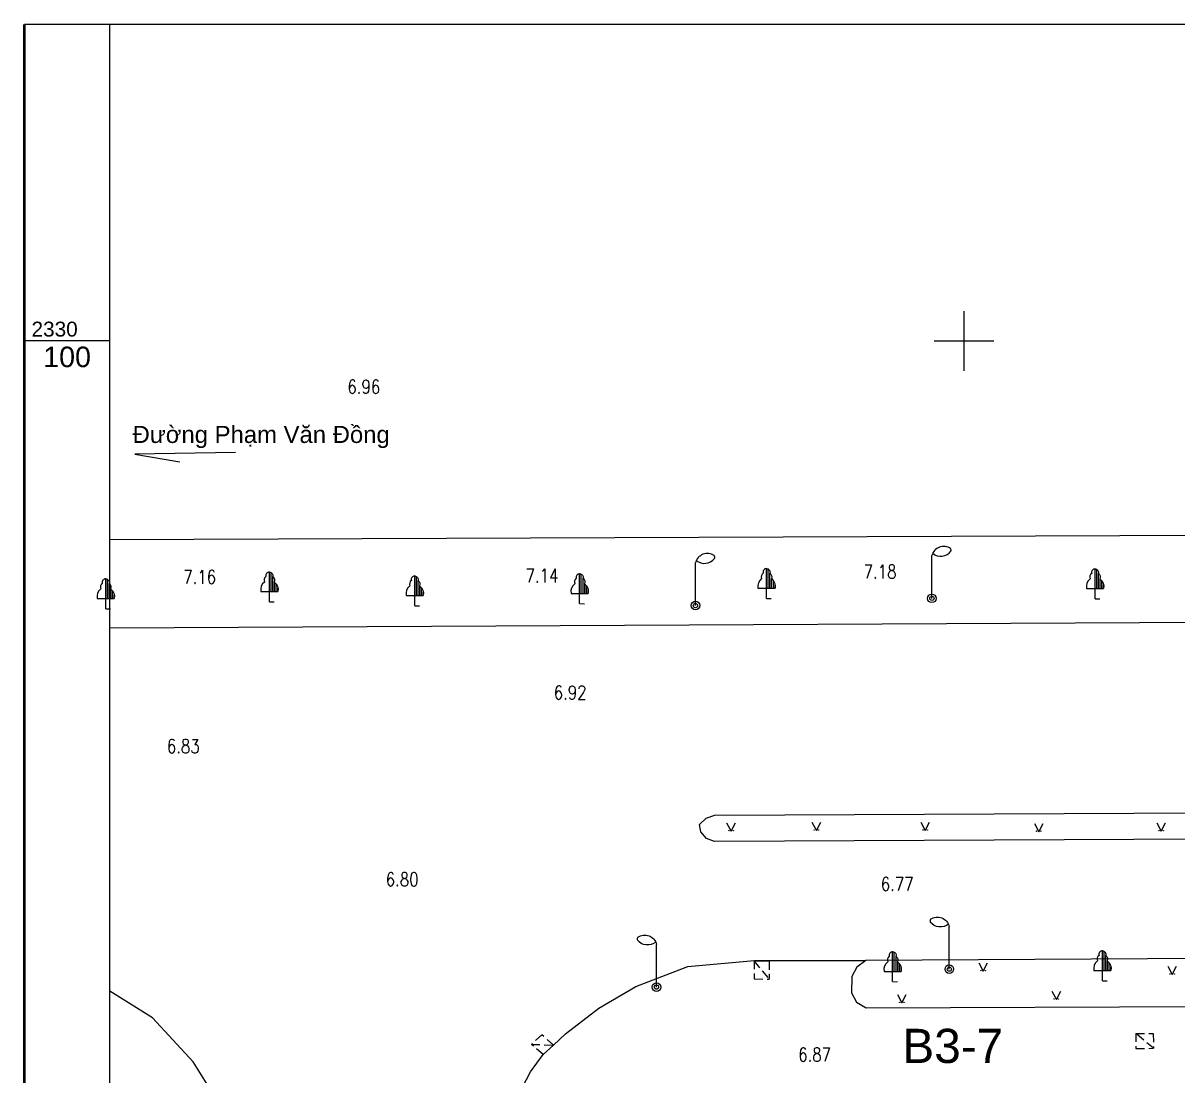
# Model space of a CAD drawing. Extents: x 582395 to 582722, y 2329868 to 2330119.
# Drawn here: x 582394.9 to 582462.5, y 2330057 to 2330118.6 of the extents above; entities that cross this region are included whole.
import ezdxf
from ezdxf.enums import TextEntityAlignment as Align

# ---------------------------------------------------------------- set-up
doc = ezdxf.new("R2010")
doc.units = 0
doc.linetypes.add('NETNHA500', pattern=[0.75, 0.5, -0.25])
for name, color, linetype in [('dc1', 4, 'Continuous'), ('K1_n', 7, 'Continuous'), ('K1_T', 7, 'Continuous'), ('KYHIEU', 3, 'Continuous'), ('line moi', 7, 'Continuous'), ('nha', 3, 'Continuous'), ('stt', 1, 'Continuous'), ('TEXT1', 2, 'Continuous')]:
    doc.layers.add(name, color=color, linetype=linetype)
doc.styles.add('CHU', font='', dxfattribs={"height": 1.5})
doc.styles.add('DC', font='romans.shx', dxfattribs={"width": 0.8, "height": 0.8})
doc.styles.add('KHUNG', font='', dxfattribs={"height": 1.2})
doc.styles.get('CHU').set_extended_font_data('.VnArial')
doc.styles.get('KHUNG').set_extended_font_data('.VnArial')

# ---------------------------------------------------------------- blocks, each defined once
blk = doc.blocks.new('CAYLR')
at = {"layer": 'KYHIEU'}
for points in [[(0, 1.75, 0.497303), (-0.198201, 1.488681, 0.339551), (-0.284941, 1.163565, 0.289175), (-0.5, 0.602359)], [(0, 1.75, -0.497303), (0.198201, 1.488681, -0.339551), (0.284941, 1.163565, -0.289175), (0.5, 0.602359)]]:
    blk.add_lwpolyline(points, format="xyb", dxfattribs=at)
for points in [[(0, 0), (0, 1.75)], [(0.1, 0.602359), (0.1, 1.724173)], [(0.2, 0.602359), (0.2, 1.487287)], [(0.3, 0.602359), (0.3, 1.151908)], [(0.4, 0.602359), (0.4, 1.04811)], [(0.5, 0.602359), (0.5, 0.822811)], [(-0.5, 0.602359), (0.5, 0.602359)], [(0, 0), (0.280275, -0.001587)]]:
    blk.add_lwpolyline(points, dxfattribs=at)
blk = doc.blocks.new('DEN-P')
at = {"layer": 'KYHIEU'}
for points in [[(1.097, 2.919, 0.523652), (0, 2.5, 0.549376)], [(0.048, 2.635, 0.420531), (1.114, 2.755, 0.572241)]]:
    blk.add_lwpolyline(points, format="xyb", dxfattribs=at)
blk.add_lwpolyline([(0, 0), (0, 2.5)], dxfattribs=at)
for radius in [0.25, 0.125]:
    blk.add_circle((0, 0), radius, dxfattribs=at)
blk.add_arc((0.949, 2.821), 0.178, 338.08956, 33.4085, dxfattribs=at)
blk = doc.blocks.new('DEN-T')
at = {"layer": 'KYHIEU'}
for points in [[(-0.048, 2.635, -0.420531), (-1.114, 2.755, -0.572241)], [(-1.097, 2.919, -0.523652), (0, 2.5, -0.549376)]]:
    blk.add_lwpolyline(points, format="xyb", dxfattribs=at)
blk.add_lwpolyline([(0, 0), (0, 2.5)], dxfattribs=at)
for radius in [0.25, 0.125]:
    blk.add_circle((0, 0), radius, dxfattribs=at)
blk.add_arc((-0.949, 2.821), 0.178, 146.5915, 201.91044, dxfattribs=at)
blk = doc.blocks.new('DEN-T-flat-23')
at = {"layer": 'KYHIEU'}
for points in [[(-0.048, 2.635, -0.420531), (-1.114, 2.755, -0.572241)], [(-1.097, 2.919, -0.523652), (0, 2.5, -0.549376)]]:
    blk.add_lwpolyline(points, format="xyb", dxfattribs=at)
blk.add_lwpolyline([(0, 0), (0, 2.5)], dxfattribs=at)
for radius in [0.25, 0.125]:
    blk.add_circle((0, 0), radius, dxfattribs=at)
blk.add_arc((-0.949, 2.821), 0.178, 146.5915, 201.91044, dxfattribs=at)
blk = doc.blocks.new('DEN-T-flat-25')
at = {"layer": 'KYHIEU'}
for points in [[(-0.048, 2.635, -0.420531), (-1.114, 2.755, -0.572241)], [(-1.097, 2.919, -0.523652), (0, 2.5, -0.549376)]]:
    blk.add_lwpolyline(points, format="xyb", dxfattribs=at)
blk.add_lwpolyline([(0, 0), (0, 2.5)], dxfattribs=at)
for radius in [0.25, 0.125]:
    blk.add_circle((0, 0), radius, dxfattribs=at)
blk.add_arc((-0.949, 2.821), 0.178, 146.5915, 201.91044, dxfattribs=at)
blk = doc.blocks.new('DEN-P-flat-38')
at = {"layer": 'KYHIEU'}
for points in [[(1.097, 2.919, 0.523652), (0, 2.5, 0.549376)], [(0.048, 2.635, 0.420531), (1.114, 2.755, 0.572241)]]:
    blk.add_lwpolyline(points, format="xyb", dxfattribs=at)
blk.add_lwpolyline([(0, 0), (0, 2.5)], dxfattribs=at)
for radius in [0.25, 0.125]:
    blk.add_circle((0, 0), radius, dxfattribs=at)
blk.add_arc((0.949, 2.821), 0.178, 338.08956, 33.4085, dxfattribs=at)
blk = doc.blocks.new('CAYLR-flat-36')
at = {"layer": 'KYHIEU'}
for points in [[(0, 1.75, 0.497303), (-0.198, 1.489, 0.339551), (-0.285, 1.164, 0.289175), (-0.5, 0.602)], [(0, 1.75, -0.497303), (0.198, 1.489, -0.339551), (0.285, 1.164, -0.289175), (0.5, 0.602)]]:
    blk.add_lwpolyline(points, format="xyb", dxfattribs=at)
for points in [[(0, 0), (0, 1.75)], [(0.1, 0.602), (0.1, 1.724)], [(0.2, 0.602), (0.2, 1.487)], [(0.3, 0.602), (0.3, 1.152)], [(0.4, 0.602), (0.4, 1.048)], [(0.5, 0.602), (0.5, 0.823)], [(-0.5, 0.602), (0.5, 0.602)], [(0, 0), (0.28, -0.002)]]:
    blk.add_lwpolyline(points, dxfattribs=at)
blk = doc.blocks.new('DEN-P-flat-39')
at = {"layer": 'KYHIEU'}
for points in [[(1.097, 2.919, 0.523652), (0, 2.5, 0.549376)], [(0.048, 2.635, 0.420531), (1.114, 2.755, 0.572241)]]:
    blk.add_lwpolyline(points, format="xyb", dxfattribs=at)
blk.add_lwpolyline([(0, 0), (0, 2.5)], dxfattribs=at)
for radius in [0.25, 0.125]:
    blk.add_circle((0, 0), radius, dxfattribs=at)
blk.add_arc((0.949, 2.821), 0.178, 338.08956, 33.4085, dxfattribs=at)

msp = doc.modelspace()

# ---------------------------------------------------------------- hatches: boundary and pattern name
at = {"layer": 'KYHIEU'}
h = msp.add_hatch(color=3, dxfattribs=at)
h.paths.add_polyline_path([(582436.505, 2330071.346, 1), (582436.483, 2330071.346, 1)])
h.paths.add_polyline_path([(582436.247, 2330071.346, 1), (582436.225, 2330071.346, 1)])
h = msp.add_hatch(color=3, dxfattribs=at)
h.paths.add_polyline_path([(582441.496, 2330071.389, 1), (582441.474, 2330071.389, 1)])
h.paths.add_polyline_path([(582441.238, 2330071.389, 1), (582441.216, 2330071.389, 1)])
h = msp.add_hatch(color=3, dxfattribs=at)
h.paths.add_polyline_path([(582447.871, 2330071.389, 1), (582447.849, 2330071.389, 1)])
h.paths.add_polyline_path([(582447.612, 2330071.389, 1), (582447.59, 2330071.389, 1)])
h = msp.add_hatch(color=3, dxfattribs=at)
h.paths.add_polyline_path([(582454.514, 2330071.317, 1), (582454.492, 2330071.317, 1)])
h.paths.add_polyline_path([(582454.255, 2330071.317, 1), (582454.233, 2330071.317, 1)])
h = msp.add_hatch(color=3, dxfattribs=at)
h.paths.add_polyline_path([(582461.68, 2330071.352, 1), (582461.658, 2330071.352, 1)])
h.paths.add_polyline_path([(582461.421, 2330071.352, 1), (582461.399, 2330071.352, 1)])
h = msp.add_hatch(color=3, dxfattribs=at)
h.paths.add_polyline_path([(582451.258, 2330063.154, 1), (582451.236, 2330063.154, 1)])
h.paths.add_polyline_path([(582450.999, 2330063.154, 1), (582450.977, 2330063.154, 1)])
h = msp.add_hatch(color=3, dxfattribs=at)
h.paths.add_polyline_path([(582462.329, 2330062.964, 1), (582462.307, 2330062.964, 1)])
h.paths.add_polyline_path([(582462.07, 2330062.964, 1), (582462.048, 2330062.964, 1)])
h = msp.add_hatch(color=3, dxfattribs=at)
h.paths.add_polyline_path([(582455.545, 2330061.503, 1), (582455.523, 2330061.503, 1)])
h.paths.add_polyline_path([(582455.286, 2330061.503, 1), (582455.264, 2330061.503, 1)])
h = msp.add_hatch(color=3, dxfattribs=at)
h.paths.add_polyline_path([(582446.505, 2330061.296, 1), (582446.483, 2330061.296, 1)])
h.paths.add_polyline_path([(582446.246, 2330061.296, 1), (582446.224, 2330061.296, 1)])

# ---------------------------------------------------------------- linework, layer by layer
for p, q in [((582407.356, 2330093.471), (582401.458, 2330093.368)), ((582407.356, 2330093.471), (582401.458, 2330093.368)), ((582401.458, 2330093.368), (582404.108, 2330092.92)), ((582401.458, 2330093.368), (582404.108, 2330092.92))]:
    msp.add_line(p, q)
msp.add_lwpolyline([(582395, 2329884.348), (582721.456, 2329884.348), (582721.456, 2330118.528), (582395, 2330118.528)], close=True)
at = {"layer": 'K1_n'}
msp.add_line((582400, 2330100), (582395, 2330100), dxfattribs=at)
at = {"layer": 'K1_n', "const_width": 0.15}
msp.add_lwpolyline([(582395, 2329884.348), (582395, 2330118.528)], dxfattribs=at)
at = {"layer": 'K1_T'}
for p, q in [((582450, 2330098.25), (582450, 2330101.75)), ((582448.25, 2330100), (582451.75, 2330100))]:
    msp.add_line(p, q, dxfattribs=at)
msp.add_lwpolyline([(582400, 2329884.348), (582400, 2330118.528)], dxfattribs=at)
msp.add_lwpolyline([(582400, 2329884.348), (582400, 2330118.528)], dxfattribs=at)
at = {"layer": 'KYHIEU', "color": 3}
for p, q in [((582436.107, 2330071.801), (582436.365, 2330071.315)), ((582436.365, 2330071.315), (582436.622, 2330071.801)), ((582441.099, 2330071.844), (582441.356, 2330071.358)), ((582441.356, 2330071.358), (582441.614, 2330071.844)), ((582447.473, 2330071.844), (582447.73, 2330071.358)), ((582447.73, 2330071.358), (582447.988, 2330071.844)), ((582454.116, 2330071.773), (582454.373, 2330071.287)), ((582454.373, 2330071.287), (582454.631, 2330071.773)), ((582461.282, 2330071.807), (582461.539, 2330071.321)), ((582461.539, 2330071.321), (582461.797, 2330071.807)), ((582450.86, 2330063.61), (582451.117, 2330063.124)), ((582451.117, 2330063.124), (582451.375, 2330063.61)), ((582461.931, 2330063.42), (582462.189, 2330062.934)), ((582462.189, 2330062.934), (582462.446, 2330063.42)), ((582446.107, 2330061.752), (582446.365, 2330061.266)), ((582446.365, 2330061.266), (582446.622, 2330061.752)), ((582455.147, 2330061.958), (582455.405, 2330061.472)), ((582455.405, 2330061.472), (582455.662, 2330061.958))]:
    msp.add_line(p, q, dxfattribs=at)
for centre in [(582436.236, 2330071.346), (582436.494, 2330071.346), (582441.227, 2330071.389), (582441.485, 2330071.389), (582447.601, 2330071.389), (582447.86, 2330071.389), (582454.244, 2330071.317), (582454.503, 2330071.317), (582461.41, 2330071.352), (582461.669, 2330071.352), (582450.988, 2330063.154), (582451.247, 2330063.154), (582462.059, 2330062.964), (582462.318, 2330062.964), (582455.275, 2330061.503), (582455.534, 2330061.503), (582446.235, 2330061.296), (582446.494, 2330061.296)]:
    msp.add_circle(centre, 0.011, dxfattribs=at)
at = {"layer": 'line moi'}
for p, q in [((582645.79, 2330089.35), (582400, 2330088.368)), ((582400, 2330083.209), (582645.79, 2330084.47)), ((582435.41, 2330072.26), (582628.38, 2330073.11)), ((582434.52, 2330071.71), (582434.9, 2330072.08)), ((582434.59, 2330071.27), (582434.52, 2330071.71)), ((582434.9, 2330072.08), (582435.41, 2330072.26)), ((582434.93, 2330070.89), (582434.59, 2330071.27)), ((582542.41, 2330071.22), (582435.39, 2330070.71)), ((582435.39, 2330070.71), (582434.93, 2330070.89)), ((582433.83, 2330063.39), (582437.71, 2330063.74)), ((582437.71, 2330063.74), (582444.25, 2330063.74)), ((582438.59, 2330063.71), (582437.71, 2330063.71)), ((582444.25, 2330063.74), (582443.73, 2330063.36)), ((582495.89, 2330064.05), (582444.25, 2330063.74)), ((582430.79, 2330062.22), (582433.83, 2330063.39)), ((582443.73, 2330063.36), (582443.43, 2330062.82)), ((582428.62, 2330060.96), (582430.79, 2330062.22)), ((582443.43, 2330062.82), (582443.42, 2330061.85)), ((582402.5, 2330060.39), (582400, 2330061.955)), ((582443.42, 2330061.85), (582443.71, 2330061.31)), ((582426.67, 2330059.45), (582428.62, 2330060.96)), ((582443.71, 2330061.31), (582444.28, 2330060.97)), ((582444.28, 2330060.97), (582495.72, 2330061.18)), ((582404.88, 2330057.81), (582402.5, 2330060.39)), ((582425.97, 2330058.8), (582425.36, 2330058.24)), ((582425.97, 2330058.8), (582426.67, 2330059.45)), ((582424.63, 2330057.23), (582425.36, 2330058.24)), ((582406.41, 2330055.38), (582404.88, 2330057.81)), ((582423.63, 2330055.35), (582424.63, 2330057.23))]:
    msp.add_line(p, q, dxfattribs=at)
at = {"layer": 'nha', "linetype": 'NETNHA500'}
for p, q in [((582437.71, 2330063.74), (582437.72, 2330062.68)), ((582437.71, 2330063.71), (582438.6, 2330062.65)), ((582438.59, 2330063.71), (582438.6, 2330062.65)), ((582437.72, 2330062.68), (582438.6, 2330062.65)), ((582460.06, 2330059.48), (582461.08, 2330059.47)), ((582461.09, 2330058.61), (582460.06, 2330059.48)), ((582460.06, 2330059.48), (582460.06, 2330058.593)), ((582461.08, 2330059.47), (582461.09, 2330058.61)), ((582425.29, 2330059.4), (582424.68, 2330058.84)), ((582425.36, 2330058.24), (582424.68, 2330058.84)), ((582424.68, 2330058.84), (582425.97, 2330058.8)), ((582425.97, 2330058.8), (582425.29, 2330059.4)), ((582460.06, 2330058.593), (582461.09, 2330058.61))]:
    msp.add_line(p, q, dxfattribs=at)

# ---------------------------------------------------------------- block references
at = {"layer": 'KYHIEU', "color": 0}
for name, p in [('DEN-P', (582448.12, 2330084.94)), ('DEN-P', (582434.28, 2330084.52)), ('DEN-T', (582449.14, 2330063.24)), ('DEN-T', (582432, 2330062.19))]:
    msp.add_blockref(name, p, dxfattribs=at)
at = {"layer": 'KYHIEU'}
for p in [(582438.44, 2330084.93), (582457.67, 2330084.91), (582399.76, 2330084.33), (582409.34, 2330084.73), (582417.85, 2330084.5), (582427.5, 2330084.63), (582445.82, 2330062.51), (582458.1, 2330062.56)]:
    msp.add_blockref('CAYLR', p, dxfattribs=at)
at = {"layer": 'line moi'}
for name, p in [('DEN-P-flat-38', (582448.12, 2330084.94)), ('DEN-P-flat-39', (582434.28, 2330084.52)), ('CAYLR-flat-36', (582399.76, 2330084.33)), ('DEN-T-flat-23', (582449.14, 2330063.24)), ('DEN-T-flat-25', (582432, 2330062.19))]:
    msp.add_blockref(name, p, dxfattribs=at)

# ---------------------------------------------------------------- texts
at = {"layer": 'dc1', "style": 'DC', "width": 0.8}
for s, p in [('6.96', (582413.908, 2330096.919)), ('7.16', (582404.301, 2330085.794)), ('7.14', (582424.332, 2330085.872)), ('7.18', (582444.128, 2330086.107)), ('6.92', (582425.987, 2330079.029)), ('6.77', (582445.128, 2330067.825))]:
    msp.add_text(s, height=0.8001, dxfattribs=at).set_placement(p)
for s, p in [('6.83', (582403.34, 2330076.69)), ('6.80', (582416.152, 2330068.895)), ('6.87', (582440.296, 2330058.645))]:
    msp.add_text(s, height=0.8001, dxfattribs=at).set_placement(p, align=Align.TOP_LEFT)
at = {"layer": 'K1_n', "style": 'KHUNG'}
msp.add_text('2330', height=0.87, dxfattribs=at).set_placement((582396.77, 2330100), align=Align.BOTTOM_CENTER)
msp.add_text('100', height=1.2, dxfattribs=at).set_placement((582397.5, 2330099.67), align=Align.TOP_CENTER)
at = {"layer": 'stt', "style": 'CHU'}
msp.add_text('B3-7', height=2, dxfattribs=at).set_placement((582446.391, 2330057.751))
at = {"layer": 'TEXT1', "style": 'CHU'}
msp.add_text('§\xadêng Ph¹m V¨n §ång', height=1, dxfattribs=at).set_placement((582401.334, 2330094.033))
msp.add_text('§\xadêng Ph¹m V¨n §ång', height=1, dxfattribs=at).set_placement((582401.334, 2330094.033))

doc.saveas('drawing.dxf')
